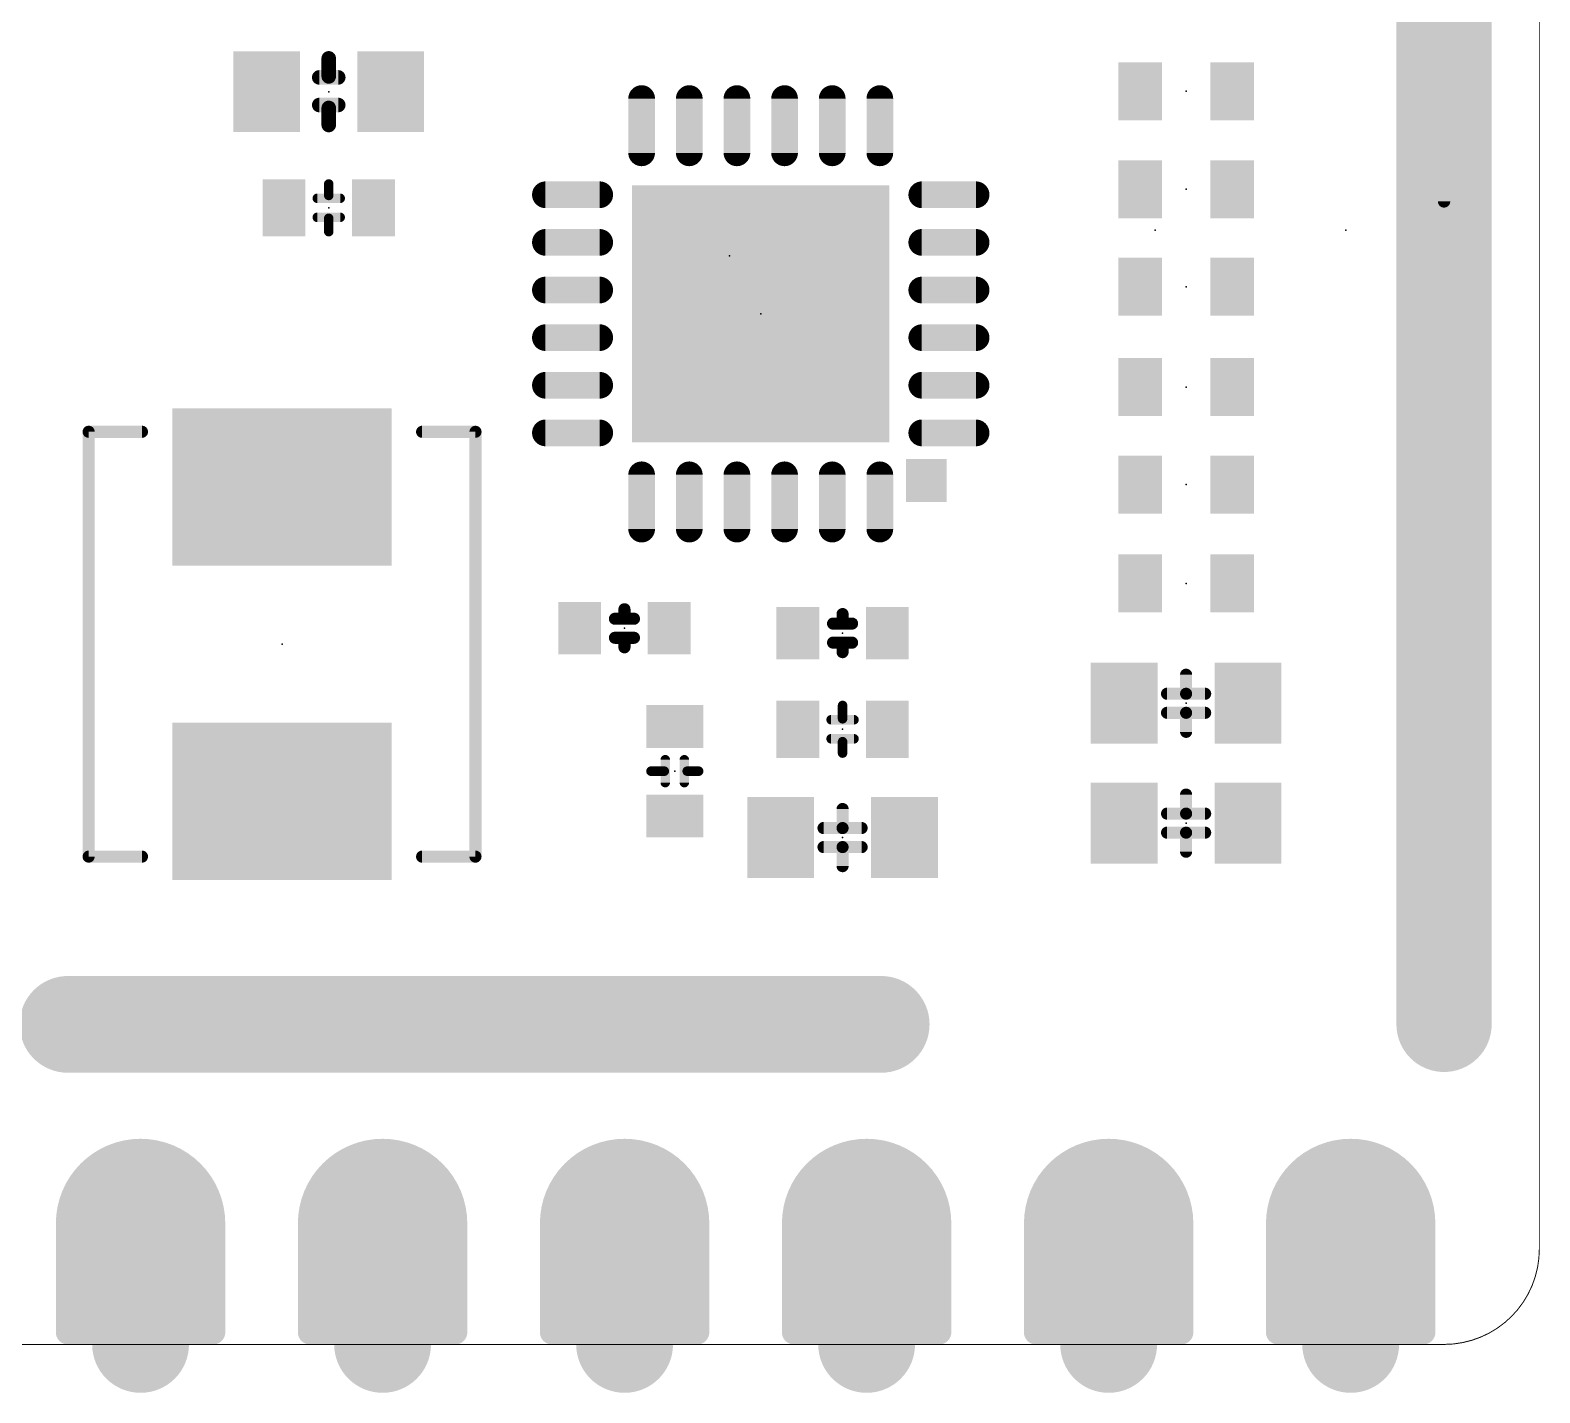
# Model space of a CAD drawing. Extents: x -7.5 to 35, y -0.5 to 35.
# Drawn here: x 19.16 to 35.01, y -0.51 to 13.8 of the extents above; entities that cross this region are included whole.
import ezdxf

# ---------------------------------------------------------------- set-up
doc = ezdxf.new("R2010")
doc.units = 0
for name, color, linetype in [('1', 22, 'CONTINUOUS'), ('17', 110, 'CONTINUOUS'), ('20', 31, 'CONTINUOUS'), ('21', 253, 'CONTINUOUS'), ('23', 53, 'CONTINUOUS'), ('24', 53, 'CONTINUOUS'), ('31', 253, 'CONTINUOUS')]:
    doc.layers.add(name, color=color, linetype=linetype)

# ---------------------------------------------------------------- blocks, each defined once
blk = doc.blocks.new('RECT')
blk.add_solid([(-0.5, -0.5), (0.5, -0.5), (-0.5, 0.5), (0.5, 0.5)])
blk = doc.blocks.new('ROUNDP')
at = {"const_width": 0.5}
blk.add_lwpolyline([(0, -0.25, 1), (0, 0.25, 1), (0, -0.25)], format="xyb", dxfattribs=at)
blk = doc.blocks.new('RECT136000X44800R100')
at = {"const_width": 0.14}
blk.add_lwpolyline([(0.355, 0), (0.355, 0, 0.4142), (0.285, 0.07), (-0.285, 0.07, 0.4142), (-0.355, 0), (-0.355, 0, 0.4142), (-0.285, -0.07), (0.285, -0.07, 0.4142)], format="xyb", close=True, dxfattribs=at)
blk.add_solid([(-0.3104, -0.0254), (0.3104, -0.0254), (-0.3104, 0.0254), (0.3104, 0.0254)])

msp = doc.modelspace()

# ---------------------------------------------------------------- linework, layer by layer
at = {"layer": '1', "const_width": 0.254}
for points in [[(20.0284, 1.974), (19.8967, 1.9036)], [(20.1713, 2.0174), (20.0284, 1.974)], [(20.32, 2.032), (20.1713, 2.0174)], [(20.4687, 2.0174), (20.32, 2.032)], [(20.6116, 1.974), (20.4687, 2.0174)], [(20.7433, 1.9036), (20.6116, 1.974)], [(22.5684, 1.974), (22.4367, 1.9036)], [(22.7113, 2.0174), (22.5684, 1.974)], [(22.86, 2.032), (22.7113, 2.0174)], [(23.0087, 2.0174), (22.86, 2.032)], [(23.1516, 1.974), (23.0087, 2.0174)], [(23.2833, 1.9036), (23.1516, 1.974)], [(25.1084, 1.974), (24.9767, 1.9036)], [(25.2513, 2.0174), (25.1084, 1.974)], [(25.4, 2.032), (25.2513, 2.0174)], [(25.5487, 2.0174), (25.4, 2.032)], [(25.6916, 1.974), (25.5487, 2.0174)], [(25.8233, 1.9036), (25.6916, 1.974)], [(27.6484, 1.974), (27.5167, 1.9036)], [(27.7913, 2.0174), (27.6484, 1.974)], [(27.94, 2.032), (27.7913, 2.0174)], [(28.0887, 2.0174), (27.94, 2.032)], [(28.2316, 1.974), (28.0887, 2.0174)], [(28.3633, 1.9036), (28.2316, 1.974)], [(30.1884, 1.974), (30.0567, 1.9036)], [(30.3313, 2.0174), (30.1884, 1.974)], [(30.48, 2.032), (30.3313, 2.0174)], [(30.6287, 2.0174), (30.48, 2.032)], [(30.7716, 1.974), (30.6287, 2.0174)], [(30.9033, 1.9036), (30.7716, 1.974)], [(32.7284, 1.974), (32.5967, 1.9036)], [(32.8713, 2.0174), (32.7284, 1.974)], [(33.02, 2.032), (32.8713, 2.0174)], [(33.1687, 2.0174), (33.02, 2.032)], [(33.3116, 1.974), (33.1687, 2.0174)], [(33.4433, 1.9036), (33.3116, 1.974)], [(19.7812, 1.8088), (19.6864, 1.6933)], [(19.7559, 1.778), (20.8841, 1.778)], [(19.8967, 1.9036), (19.7812, 1.8088)], [(20.8588, 1.8088), (20.7433, 1.9036)], [(20.9536, 1.6933), (20.8588, 1.8088)], [(22.3212, 1.8088), (22.2264, 1.6933)], [(22.2959, 1.778), (23.4241, 1.778)], [(22.4367, 1.9036), (22.3212, 1.8088)], [(23.3988, 1.8088), (23.2833, 1.9036)], [(23.4936, 1.6933), (23.3988, 1.8088)], [(24.8612, 1.8088), (24.7664, 1.6933)], [(24.8359, 1.778), (25.9641, 1.778)], [(24.9767, 1.9036), (24.8612, 1.8088)], [(25.9388, 1.8088), (25.8233, 1.9036)], [(26.0336, 1.6933), (25.9388, 1.8088)], [(27.4012, 1.8088), (27.3064, 1.6933)], [(27.3759, 1.778), (28.5041, 1.778)], [(27.5167, 1.9036), (27.4012, 1.8088)], [(28.4788, 1.8088), (28.3633, 1.9036)], [(28.5736, 1.6933), (28.4788, 1.8088)], [(29.9412, 1.8088), (29.8464, 1.6933)], [(29.9159, 1.778), (31.0441, 1.778)], [(30.0567, 1.9036), (29.9412, 1.8088)], [(31.0188, 1.8088), (30.9033, 1.9036)], [(31.1136, 1.6933), (31.0188, 1.8088)], [(32.4812, 1.8088), (32.3864, 1.6933)], [(32.4559, 1.778), (33.5841, 1.778)], [(32.5967, 1.9036), (32.4812, 1.8088)], [(33.5588, 1.8088), (33.4433, 1.9036)], [(33.6536, 1.6933), (33.5588, 1.8088)], [(19.6864, 1.6933), (19.616, 1.5616)], [(21.024, 1.5616), (20.9536, 1.6933)], [(22.2264, 1.6933), (22.156, 1.5616)], [(23.564, 1.5616), (23.4936, 1.6933)], [(24.7664, 1.6933), (24.696, 1.5616)], [(26.104, 1.5616), (26.0336, 1.6933)], [(27.3064, 1.6933), (27.236, 1.5616)], [(28.644, 1.5616), (28.5736, 1.6933)], [(29.8464, 1.6933), (29.776, 1.5616)], [(31.184, 1.5616), (31.1136, 1.6933)], [(32.3864, 1.6933), (32.316, 1.5616)], [(33.724, 1.5616), (33.6536, 1.6933)], [(19.616, 1.5616), (19.5726, 1.4187)], [(19.6046, 1.524), (21.0354, 1.524)], [(21.0674, 1.4187), (21.024, 1.5616)], [(22.156, 1.5616), (22.1126, 1.4187)], [(22.1446, 1.524), (23.5754, 1.524)], [(23.6074, 1.4187), (23.564, 1.5616)], [(24.696, 1.5616), (24.6526, 1.4187)], [(24.6846, 1.524), (26.1154, 1.524)], [(26.1474, 1.4187), (26.104, 1.5616)], [(27.236, 1.5616), (27.1926, 1.4187)], [(27.2246, 1.524), (28.6554, 1.524)], [(28.6874, 1.4187), (28.644, 1.5616)], [(29.776, 1.5616), (29.7326, 1.4187)], [(29.7646, 1.524), (31.1954, 1.524)], [(31.2274, 1.4187), (31.184, 1.5616)], [(32.316, 1.5616), (32.2726, 1.4187)], [(32.3046, 1.524), (33.7354, 1.524)], [(33.7674, 1.4187), (33.724, 1.5616)], [(19.5726, 1.4187), (19.558, 1.27)], [(21.082, 1.27), (21.0674, 1.4187)], [(22.1126, 1.4187), (22.098, 1.27)], [(23.622, 1.27), (23.6074, 1.4187)], [(24.6526, 1.4187), (24.638, 1.27)], [(26.162, 1.27), (26.1474, 1.4187)], [(27.1926, 1.4187), (27.178, 1.27)], [(28.702, 1.27), (28.6874, 1.4187)], [(29.7326, 1.4187), (29.718, 1.27)], [(31.242, 1.27), (31.2274, 1.4187)], [(32.2726, 1.4187), (32.258, 1.27)], [(33.782, 1.27), (33.7674, 1.4187)], [(19.558, 1.27), (19.558, 0.127)], [(19.558, 1.27), (21.082, 1.27)], [(21.082, 0.127), (21.082, 1.27)], [(22.098, 1.27), (22.098, 0.127)], [(22.098, 1.27), (23.622, 1.27)], [(23.622, 0.127), (23.622, 1.27)], [(24.638, 1.27), (24.638, 0.127)], [(24.638, 1.27), (26.162, 1.27)], [(26.162, 0.127), (26.162, 1.27)], [(27.178, 1.27), (27.178, 0.127)], [(27.178, 1.27), (28.702, 1.27)], [(28.702, 0.127), (28.702, 1.27)], [(29.718, 1.27), (29.718, 0.127)], [(29.718, 1.27), (31.242, 1.27)], [(31.242, 0.127), (31.242, 1.27)], [(32.258, 1.27), (32.258, 0.127)], [(32.258, 1.27), (33.782, 1.27)], [(33.782, 0.127), (33.782, 1.27)], [(19.558, 1.016), (21.082, 1.016)], [(22.098, 1.016), (23.622, 1.016)], [(24.638, 1.016), (26.162, 1.016)], [(27.178, 1.016), (28.702, 1.016)], [(29.718, 1.016), (31.242, 1.016)], [(32.258, 1.016), (33.782, 1.016)], [(19.558, 0.762), (21.082, 0.762)], [(22.098, 0.762), (23.622, 0.762)], [(24.638, 0.762), (26.162, 0.762)], [(27.178, 0.762), (28.702, 0.762)], [(29.718, 0.762), (31.242, 0.762)], [(32.258, 0.762), (33.782, 0.762)], [(19.558, 0.508), (21.082, 0.508)], [(22.098, 0.508), (23.622, 0.508)], [(24.638, 0.508), (26.162, 0.508)], [(27.178, 0.508), (28.702, 0.508)], [(29.718, 0.508), (31.242, 0.508)], [(32.258, 0.508), (33.782, 0.508)], [(19.558, 0.254), (21.082, 0.254)], [(22.098, 0.254), (23.622, 0.254)], [(24.638, 0.254), (26.162, 0.254)], [(27.178, 0.254), (28.702, 0.254)], [(29.718, 0.254), (31.242, 0.254)], [(32.258, 0.254), (33.782, 0.254)], [(19.558, 0.127), (21.082, 0.127)], [(22.098, 0.127), (23.622, 0.127)], [(24.638, 0.127), (26.162, 0.127)], [(27.178, 0.127), (28.702, 0.127)], [(29.718, 0.127), (31.242, 0.127)], [(32.258, 0.127), (33.782, 0.127)]]:
    msp.add_lwpolyline(points, dxfattribs=at)
at = {"layer": '1', "const_width": 0.127}
for points in [[(20.01, 2.0348, 1), (20.0468, 1.9132)], [(20.0583, 1.918, 1), (19.9985, 2.03)], [(20.1651, 2.0806, 1), (20.1776, 1.9542)], [(20.1898, 1.9566, 1), (20.1529, 2.0781)], [(20.3262, 2.0952, 1), (20.3138, 1.9688)], [(20.3262, 1.9688, 1), (20.3138, 2.0952)], [(20.4871, 2.0781, 1), (20.4502, 1.9566)], [(20.4624, 1.9542, 1), (20.4749, 2.0806)], [(20.6415, 2.03, 1), (20.5817, 1.918)], [(20.5932, 1.9132, 1), (20.63, 2.0348)], [(22.55, 2.0348, 1), (22.5868, 1.9132)], [(22.5983, 1.918, 1), (22.5385, 2.03)], [(22.7051, 2.0806, 1), (22.7176, 1.9542)], [(22.7298, 1.9566, 1), (22.6929, 2.0781)], [(22.8662, 2.0952, 1), (22.8538, 1.9688)], [(22.8662, 1.9688, 1), (22.8538, 2.0952)], [(23.0271, 2.0781, 1), (22.9902, 1.9566)], [(23.0024, 1.9542, 1), (23.0149, 2.0806)], [(23.1815, 2.03, 1), (23.1217, 1.918)], [(23.1332, 1.9132, 1), (23.17, 2.0348)], [(25.09, 2.0348, 1), (25.1268, 1.9132)], [(25.1383, 1.918, 1), (25.0785, 2.03)], [(25.2451, 2.0806, 1), (25.2576, 1.9542)], [(25.2698, 1.9566, 1), (25.2329, 2.0781)], [(25.4062, 2.0952, 1), (25.3938, 1.9688)], [(25.4062, 1.9688, 1), (25.3938, 2.0952)], [(25.5671, 2.0781, 1), (25.5302, 1.9566)], [(25.5424, 1.9542, 1), (25.5549, 2.0806)], [(25.7215, 2.03, 1), (25.6617, 1.918)], [(25.6732, 1.9132, 1), (25.71, 2.0348)], [(27.63, 2.0348, 1), (27.6668, 1.9132)], [(27.6783, 1.918, 1), (27.6185, 2.03)], [(27.7851, 2.0806, 1), (27.7976, 1.9542)], [(27.8098, 1.9566, 1), (27.7729, 2.0781)], [(27.9462, 2.0952, 1), (27.9338, 1.9688)], [(27.9462, 1.9688, 1), (27.9338, 2.0952)], [(28.1071, 2.0781, 1), (28.0702, 1.9566)], [(28.0824, 1.9542, 1), (28.0949, 2.0806)], [(28.2615, 2.03, 1), (28.2017, 1.918)], [(28.2132, 1.9132, 1), (28.25, 2.0348)], [(30.17, 2.0348, 1), (30.2068, 1.9132)], [(30.2183, 1.918, 1), (30.1585, 2.03)], [(30.3251, 2.0806, 1), (30.3376, 1.9542)], [(30.3498, 1.9566, 1), (30.3129, 2.0781)], [(30.4862, 2.0952, 1), (30.4738, 1.9688)], [(30.4862, 1.9688, 1), (30.4738, 2.0952)], [(30.6471, 2.0781, 1), (30.6102, 1.9566)], [(30.6224, 1.9542, 1), (30.6349, 2.0806)], [(30.8015, 2.03, 1), (30.7417, 1.918)], [(30.7532, 1.9132, 1), (30.79, 2.0348)], [(32.71, 2.0348, 1), (32.7468, 1.9132)], [(32.7583, 1.918, 1), (32.6985, 2.03)], [(32.8651, 2.0806, 1), (32.8776, 1.9542)], [(32.8898, 1.9566, 1), (32.8529, 2.0781)], [(33.0262, 2.0952, 1), (33.0138, 1.9688)], [(33.0262, 1.9688, 1), (33.0138, 2.0952)], [(33.1871, 2.0781, 1), (33.1502, 1.9566)], [(33.1624, 1.9542, 1), (33.1749, 2.0806)], [(33.3415, 2.03, 1), (33.2817, 1.918)], [(33.2932, 1.9132, 1), (33.33, 2.0348)], [(19.7559, 1.8415, 1), (19.7559, 1.7145)], [(19.7409, 1.8579, 1), (19.8215, 1.7597)], [(19.8303, 1.7685, 1), (19.7321, 1.8491)], [(19.8667, 1.9596, 1), (19.9266, 1.8476)], [(19.9369, 1.8545, 1), (19.8564, 1.9527)], [(20.7836, 1.9527, 1), (20.7031, 1.8545)], [(20.7134, 1.8476, 1), (20.7733, 1.9596)], [(20.9079, 1.8491, 1), (20.8097, 1.7685)], [(20.8185, 1.7597, 1), (20.8991, 1.8579)], [(20.8841, 1.7145, 1), (20.8841, 1.8415)], [(22.2959, 1.8415, 1), (22.2959, 1.7145)], [(22.2809, 1.8579, 1), (22.3615, 1.7597)], [(22.3703, 1.7685, 1), (22.2721, 1.8491)], [(22.4067, 1.9596, 1), (22.4666, 1.8476)], [(22.4769, 1.8545, 1), (22.3964, 1.9527)], [(23.3236, 1.9527, 1), (23.2431, 1.8545)], [(23.2534, 1.8476, 1), (23.3133, 1.9596)], [(23.4479, 1.8491, 1), (23.3497, 1.7685)], [(23.3585, 1.7597, 1), (23.4391, 1.8579)], [(23.4241, 1.7145, 1), (23.4241, 1.8415)], [(24.8359, 1.8415, 1), (24.8359, 1.7145)], [(24.8209, 1.8579, 1), (24.9015, 1.7597)], [(24.9103, 1.7685, 1), (24.8121, 1.8491)], [(24.9467, 1.9596, 1), (25.0066, 1.8476)], [(25.0169, 1.8545, 1), (24.9364, 1.9527)], [(25.8636, 1.9527, 1), (25.7831, 1.8545)], [(25.7934, 1.8476, 1), (25.8533, 1.9596)], [(25.9879, 1.8491, 1), (25.8897, 1.7685)], [(25.8985, 1.7597, 1), (25.9791, 1.8579)], [(25.9641, 1.7145, 1), (25.9641, 1.8415)], [(27.3759, 1.8415, 1), (27.3759, 1.7145)], [(27.3609, 1.8579, 1), (27.4415, 1.7597)], [(27.4503, 1.7685, 1), (27.3521, 1.8491)], [(27.4867, 1.9596, 1), (27.5466, 1.8476)], [(27.5569, 1.8545, 1), (27.4764, 1.9527)], [(28.4036, 1.9527, 1), (28.3231, 1.8545)], [(28.3334, 1.8476, 1), (28.3933, 1.9596)], [(28.5279, 1.8491, 1), (28.4297, 1.7685)], [(28.4385, 1.7597, 1), (28.5191, 1.8579)], [(28.5041, 1.7145, 1), (28.5041, 1.8415)], [(29.9159, 1.8415, 1), (29.9159, 1.7145)], [(29.9009, 1.8579, 1), (29.9815, 1.7597)], [(29.9903, 1.7685, 1), (29.8921, 1.8491)], [(30.0267, 1.9596, 1), (30.0866, 1.8476)], [(30.0969, 1.8545, 1), (30.0164, 1.9527)], [(30.9436, 1.9527, 1), (30.8631, 1.8545)], [(30.8734, 1.8476, 1), (30.9333, 1.9596)], [(31.0679, 1.8491, 1), (30.9697, 1.7685)], [(30.9785, 1.7597, 1), (31.0591, 1.8579)], [(31.0441, 1.7145, 1), (31.0441, 1.8415)], [(32.4559, 1.8415, 1), (32.4559, 1.7145)], [(32.4409, 1.8579, 1), (32.5215, 1.7597)], [(32.5303, 1.7685, 1), (32.4321, 1.8491)], [(32.5667, 1.9596, 1), (32.6266, 1.8476)], [(32.6369, 1.8545, 1), (32.5564, 1.9527)], [(33.4836, 1.9527, 1), (33.4031, 1.8545)], [(33.4134, 1.8476, 1), (33.4733, 1.9596)], [(33.6079, 1.8491, 1), (33.5097, 1.7685)], [(33.5185, 1.7597, 1), (33.5991, 1.8579)], [(33.5841, 1.7145, 1), (33.5841, 1.8415)], [(19.6373, 1.7336, 1), (19.7355, 1.6531)], [(19.7424, 1.6634, 1), (19.6304, 1.7233)], [(21.0096, 1.7233, 1), (20.8976, 1.6634)], [(20.9045, 1.6531, 1), (21.0027, 1.7336)], [(22.1773, 1.7336, 1), (22.2755, 1.6531)], [(22.2824, 1.6634, 1), (22.1704, 1.7233)], [(23.5496, 1.7233, 1), (23.4376, 1.6634)], [(23.4445, 1.6531, 1), (23.5427, 1.7336)], [(24.7173, 1.7336, 1), (24.8155, 1.6531)], [(24.8224, 1.6634, 1), (24.7104, 1.7233)], [(26.0896, 1.7233, 1), (25.9776, 1.6634)], [(25.9845, 1.6531, 1), (26.0827, 1.7336)], [(27.2573, 1.7336, 1), (27.3555, 1.6531)], [(27.3624, 1.6634, 1), (27.2504, 1.7233)], [(28.6296, 1.7233, 1), (28.5176, 1.6634)], [(28.5245, 1.6531, 1), (28.6227, 1.7336)], [(29.7973, 1.7336, 1), (29.8955, 1.6531)], [(29.9024, 1.6634, 1), (29.7904, 1.7233)], [(31.1696, 1.7233, 1), (31.0576, 1.6634)], [(31.0645, 1.6531, 1), (31.1627, 1.7336)], [(32.3373, 1.7336, 1), (32.4355, 1.6531)], [(32.4424, 1.6634, 1), (32.3304, 1.7233)], [(33.7096, 1.7233, 1), (33.5976, 1.6634)], [(33.6045, 1.6531, 1), (33.7027, 1.7336)], [(19.6046, 1.5875, 1), (19.6046, 1.4605)], [(19.56, 1.5915, 1), (19.672, 1.5317)], [(19.6768, 1.5432, 1), (19.5552, 1.58)], [(21.0848, 1.58, 1), (20.9632, 1.5432)], [(20.968, 1.5317, 1), (21.08, 1.5915)], [(21.0354, 1.4605, 1), (21.0354, 1.5875)], [(22.1446, 1.5875, 1), (22.1446, 1.4605)], [(22.1, 1.5915, 1), (22.212, 1.5317)], [(22.2168, 1.5432, 1), (22.0952, 1.58)], [(23.6248, 1.58, 1), (23.5032, 1.5432)], [(23.508, 1.5317, 1), (23.62, 1.5915)], [(23.5754, 1.4605, 1), (23.5754, 1.5875)], [(24.6846, 1.5875, 1), (24.6846, 1.4605)], [(24.64, 1.5915, 1), (24.752, 1.5317)], [(24.7568, 1.5432, 1), (24.6352, 1.58)], [(26.1648, 1.58, 1), (26.0432, 1.5432)], [(26.048, 1.5317, 1), (26.16, 1.5915)], [(26.1154, 1.4605, 1), (26.1154, 1.5875)], [(27.2246, 1.5875, 1), (27.2246, 1.4605)], [(27.18, 1.5915, 1), (27.292, 1.5317)], [(27.2968, 1.5432, 1), (27.1752, 1.58)], [(28.7048, 1.58, 1), (28.5832, 1.5432)], [(28.588, 1.5317, 1), (28.7, 1.5915)], [(28.6554, 1.4605, 1), (28.6554, 1.5875)], [(29.7646, 1.5875, 1), (29.7646, 1.4605)], [(29.72, 1.5915, 1), (29.832, 1.5317)], [(29.8368, 1.5432, 1), (29.7152, 1.58)], [(31.2448, 1.58, 1), (31.1232, 1.5432)], [(31.128, 1.5317, 1), (31.24, 1.5915)], [(31.1954, 1.4605, 1), (31.1954, 1.5875)], [(32.3046, 1.5875, 1), (32.3046, 1.4605)], [(32.26, 1.5915, 1), (32.372, 1.5317)], [(32.3768, 1.5432, 1), (32.2552, 1.58)], [(33.7848, 1.58, 1), (33.6632, 1.5432)], [(33.668, 1.5317, 1), (33.78, 1.5915)], [(33.7354, 1.4605, 1), (33.7354, 1.5875)], [(19.5119, 1.4371, 1), (19.6334, 1.4002)], [(19.6358, 1.4124, 1), (19.5094, 1.4249)], [(21.1306, 1.4249, 1), (21.0042, 1.4124)], [(21.0066, 1.4002, 1), (21.1281, 1.4371)], [(22.0519, 1.4371, 1), (22.1734, 1.4002)], [(22.1758, 1.4124, 1), (22.0494, 1.4249)], [(23.6706, 1.4249, 1), (23.5442, 1.4124)], [(23.5466, 1.4002, 1), (23.6681, 1.4371)], [(24.5919, 1.4371, 1), (24.7134, 1.4002)], [(24.7158, 1.4124, 1), (24.5894, 1.4249)], [(26.2106, 1.4249, 1), (26.0842, 1.4124)], [(26.0866, 1.4002, 1), (26.2081, 1.4371)], [(27.1319, 1.4371, 1), (27.2534, 1.4002)], [(27.2558, 1.4124, 1), (27.1294, 1.4249)], [(28.7506, 1.4249, 1), (28.6242, 1.4124)], [(28.6266, 1.4002, 1), (28.7481, 1.4371)], [(29.6719, 1.4371, 1), (29.7934, 1.4002)], [(29.7958, 1.4124, 1), (29.6694, 1.4249)], [(31.2906, 1.4249, 1), (31.1642, 1.4124)], [(31.1666, 1.4002, 1), (31.2881, 1.4371)], [(32.2119, 1.4371, 1), (32.3334, 1.4002)], [(32.3358, 1.4124, 1), (32.2094, 1.4249)], [(33.8306, 1.4249, 1), (33.7042, 1.4124)], [(33.7066, 1.4002, 1), (33.8281, 1.4371)], [(19.6215, 1.27, 1), (19.4945, 1.27)], [(19.558, 1.3335, 1), (19.558, 1.2065)], [(19.4948, 1.2762, 1), (19.6212, 1.2638)], [(21.1455, 1.27, 1), (21.0185, 1.27)], [(21.0188, 1.2638, 1), (21.1452, 1.2762)], [(21.082, 1.2065, 1), (21.082, 1.3335)], [(22.1615, 1.27, 1), (22.0345, 1.27)], [(22.098, 1.3335, 1), (22.098, 1.2065)], [(22.0348, 1.2762, 1), (22.1612, 1.2638)], [(23.6855, 1.27, 1), (23.5585, 1.27)], [(23.5588, 1.2638, 1), (23.6852, 1.2762)], [(23.622, 1.2065, 1), (23.622, 1.3335)], [(24.7015, 1.27, 1), (24.5745, 1.27)], [(24.638, 1.3335, 1), (24.638, 1.2065)], [(24.5748, 1.2762, 1), (24.7012, 1.2638)], [(26.2255, 1.27, 1), (26.0985, 1.27)], [(26.0988, 1.2638, 1), (26.2252, 1.2762)], [(26.162, 1.2065, 1), (26.162, 1.3335)], [(27.2415, 1.27, 1), (27.1145, 1.27)], [(27.178, 1.3335, 1), (27.178, 1.2065)], [(27.1148, 1.2762, 1), (27.2412, 1.2638)], [(28.7655, 1.27, 1), (28.6385, 1.27)], [(28.6388, 1.2638, 1), (28.7652, 1.2762)], [(28.702, 1.2065, 1), (28.702, 1.3335)], [(29.7815, 1.27, 1), (29.6545, 1.27)], [(29.718, 1.3335, 1), (29.718, 1.2065)], [(29.6548, 1.2762, 1), (29.7812, 1.2638)], [(31.3055, 1.27, 1), (31.1785, 1.27)], [(31.1788, 1.2638, 1), (31.3052, 1.2762)], [(31.242, 1.2065, 1), (31.242, 1.3335)], [(32.3215, 1.27, 1), (32.1945, 1.27)], [(32.258, 1.3335, 1), (32.258, 1.2065)], [(32.1948, 1.2762, 1), (32.3212, 1.2638)], [(33.8455, 1.27, 1), (33.7185, 1.27)], [(33.7188, 1.2638, 1), (33.8452, 1.2762)], [(33.782, 1.2065, 1), (33.782, 1.3335)], [(19.558, 1.0795, 1), (19.558, 0.9525)], [(21.082, 0.9525, 1), (21.082, 1.0795)], [(22.098, 1.0795, 1), (22.098, 0.9525)], [(23.622, 0.9525, 1), (23.622, 1.0795)], [(24.638, 1.0795, 1), (24.638, 0.9525)], [(26.162, 0.9525, 1), (26.162, 1.0795)], [(27.178, 1.0795, 1), (27.178, 0.9525)], [(28.702, 0.9525, 1), (28.702, 1.0795)], [(29.718, 1.0795, 1), (29.718, 0.9525)], [(31.242, 0.9525, 1), (31.242, 1.0795)], [(32.258, 1.0795, 1), (32.258, 0.9525)], [(33.782, 0.9525, 1), (33.782, 1.0795)], [(19.558, 0.8255, 1), (19.558, 0.6985)], [(21.082, 0.6985, 1), (21.082, 0.8255)], [(22.098, 0.8255, 1), (22.098, 0.6985)], [(23.622, 0.6985, 1), (23.622, 0.8255)], [(24.638, 0.8255, 1), (24.638, 0.6985)], [(26.162, 0.6985, 1), (26.162, 0.8255)], [(27.178, 0.8255, 1), (27.178, 0.6985)], [(28.702, 0.6985, 1), (28.702, 0.8255)], [(29.718, 0.8255, 1), (29.718, 0.6985)], [(31.242, 0.6985, 1), (31.242, 0.8255)], [(32.258, 0.8255, 1), (32.258, 0.6985)], [(33.782, 0.6985, 1), (33.782, 0.8255)], [(19.558, 0.5715, 1), (19.558, 0.4445)], [(21.082, 0.4445, 1), (21.082, 0.5715)], [(22.098, 0.5715, 1), (22.098, 0.4445)], [(23.622, 0.4445, 1), (23.622, 0.5715)], [(24.638, 0.5715, 1), (24.638, 0.4445)], [(26.162, 0.4445, 1), (26.162, 0.5715)], [(27.178, 0.5715, 1), (27.178, 0.4445)], [(28.702, 0.4445, 1), (28.702, 0.5715)], [(29.718, 0.5715, 1), (29.718, 0.4445)], [(31.242, 0.4445, 1), (31.242, 0.5715)], [(32.258, 0.5715, 1), (32.258, 0.4445)], [(33.782, 0.4445, 1), (33.782, 0.5715)], [(19.558, 0.3175, 1), (19.558, 0.1905)], [(21.082, 0.1905, 1), (21.082, 0.3175)], [(22.098, 0.3175, 1), (22.098, 0.1905)], [(23.622, 0.1905, 1), (23.622, 0.3175)], [(24.638, 0.3175, 1), (24.638, 0.1905)], [(26.162, 0.1905, 1), (26.162, 0.3175)], [(27.178, 0.3175, 1), (27.178, 0.1905)], [(28.702, 0.1905, 1), (28.702, 0.3175)], [(29.718, 0.3175, 1), (29.718, 0.1905)], [(31.242, 0.1905, 1), (31.242, 0.3175)], [(32.258, 0.3175, 1), (32.258, 0.1905)], [(33.782, 0.1905, 1), (33.782, 0.3175)], [(19.558, 0.1905, 1), (19.558, 0.0635)], [(19.4945, 0.127, 1), (19.6215, 0.127)], [(21.0185, 0.127, 1), (21.1455, 0.127)], [(21.082, 0.0635, 1), (21.082, 0.1905)], [(22.098, 0.1905, 1), (22.098, 0.0635)], [(22.0345, 0.127, 1), (22.1615, 0.127)], [(23.5585, 0.127, 1), (23.6855, 0.127)], [(23.622, 0.0635, 1), (23.622, 0.1905)], [(24.638, 0.1905, 1), (24.638, 0.0635)], [(24.5745, 0.127, 1), (24.7015, 0.127)], [(26.0985, 0.127, 1), (26.2255, 0.127)], [(26.162, 0.0635, 1), (26.162, 0.1905)], [(27.178, 0.1905, 1), (27.178, 0.0635)], [(27.1145, 0.127, 1), (27.2415, 0.127)], [(28.6385, 0.127, 1), (28.7655, 0.127)], [(28.702, 0.0635, 1), (28.702, 0.1905)], [(29.718, 0.1905, 1), (29.718, 0.0635)], [(29.6545, 0.127, 1), (29.7815, 0.127)], [(31.1785, 0.127, 1), (31.3055, 0.127)], [(31.242, 0.0635, 1), (31.242, 0.1905)], [(32.258, 0.1905, 1), (32.258, 0.0635)], [(32.1945, 0.127, 1), (32.3215, 0.127)], [(33.7185, 0.127, 1), (33.8455, 0.127)], [(33.782, 0.0635, 1), (33.782, 0.1905)]]:
    msp.add_lwpolyline(points, format="xyb", dxfattribs=at)
at = {"layer": '20', "const_width": 0.01}
for points in [[(35, 21.86), (35, 1)], [(2, 0), (34, 0)]]:
    msp.add_lwpolyline(points, dxfattribs=at)
at = {"layer": '20'}
for points, const_width in [([(34, 0, 0.4142), (35, 1)], 0.01), ([(35.0025, 1, 1), (34.9975, 1)], 0.005), ([(34.9975, 1, 1), (35.0025, 1)], 0.005), ([(34, 0.0025, 1), (34, -0.0025)], 0.005), ([(34, -0.0025, 1), (34, 0.0025)], 0.005)]:
    msp.add_lwpolyline(points, format="xyb", dxfattribs=dict(at, const_width=const_width))
at = {"layer": '21'}
for points, const_width in [([(34, 12), (34, 28.45)], 0.13), ([(22.2948, 13.3119), (22.2948, 13.5019)], 0.1524), ([(22.1948, 13.3019), (22.3948, 13.3019)], 0.1524), ([(22.1948, 13.0119), (22.3948, 13.0119)], 0.1524), ([(22.2948, 12.9819), (22.2948, 12.8019)], 0.1524), ([(22.2948, 12.0627), (22.2948, 12.1827)], 0.1), ([(22.1748, 12.0327), (22.4148, 12.0327)], 0.1), ([(22.1748, 11.8327), (22.4148, 11.8327)], 0.1), ([(22.2948, 11.8227), (22.2948, 11.6827)], 0.1), ([(19.7748, 5.1212), (19.7748, 9.5812)], 0.127), ([(20.3348, 9.5812), (19.7748, 9.5812)], 0.127), ([(23.8348, 9.5812), (23.2748, 9.5812)], 0.127), ([(23.8348, 5.1212), (23.8348, 9.5812)], 0.127), ([(25.3985, 7.6186), (25.3985, 7.7186)], 0.127), ([(25.3985, 7.6186), (25.2985, 7.6186)], 0.127), ([(25.4985, 7.6186), (25.3985, 7.6186)], 0.127), ([(27.6875, 7.5678), (27.5875, 7.5678)], 0.127), ([(27.6875, 7.5678), (27.6875, 7.6678)], 0.127), ([(27.7875, 7.5678), (27.6875, 7.5678)], 0.127), ([(25.3985, 7.4186), (25.2985, 7.4186)], 0.127), ([(25.4985, 7.4186), (25.3985, 7.4186)], 0.127), ([(25.3985, 7.4186), (25.3985, 7.3186)], 0.127), ([(27.6875, 7.3678), (27.5875, 7.3678)], 0.127), ([(27.7875, 7.3678), (27.6875, 7.3678)], 0.127), ([(27.6875, 7.3678), (27.6875, 7.2678)], 0.127), ([(31.2928, 6.831), (31.2928, 7.031)], 0.127), ([(31.0928, 6.831), (31.2928, 6.831)], 0.127), ([(31.2928, 6.831), (31.4928, 6.831)], 0.127), ([(27.6875, 6.5682), (27.6875, 6.7082)], 0.1), ([(31.0928, 6.631), (31.2928, 6.631)], 0.127), ([(31.2928, 6.631), (31.2928, 6.431)], 0.127), ([(31.2928, 6.631), (31.4928, 6.631)], 0.127), ([(27.8075, 6.5582), (27.5675, 6.5582)], 0.1), ([(27.8075, 6.3582), (27.5675, 6.3582)], 0.1), ([(27.6875, 6.3282), (27.6875, 6.2082)], 0.1), ([(25.8268, 6.1383), (25.8268, 5.8983)], 0.1), ([(26.0268, 6.1383), (26.0268, 5.8983)], 0.1), ([(25.8168, 6.0183), (25.6768, 6.0183)], 0.1), ([(26.0568, 6.0183), (26.1768, 6.0183)], 0.1), ([(31.2928, 5.5727), (31.2928, 5.7727)], 0.127), ([(27.6875, 5.4212), (27.6875, 5.6212)], 0.127), ([(31.0928, 5.5727), (31.2928, 5.5727)], 0.127), ([(31.2928, 5.5727), (31.4928, 5.5727)], 0.127), ([(27.4875, 5.4212), (27.6875, 5.4212)], 0.127), ([(27.6875, 5.4212), (27.8875, 5.4212)], 0.127), ([(31.0928, 5.3727), (31.2928, 5.3727)], 0.127), ([(31.2928, 5.3727), (31.2928, 5.1727)], 0.127), ([(31.2928, 5.3727), (31.4928, 5.3727)], 0.127), ([(27.4875, 5.2212), (27.6875, 5.2212)], 0.127), ([(27.6875, 5.2212), (27.6875, 5.0212)], 0.127), ([(27.6875, 5.2212), (27.8875, 5.2212)], 0.127), ([(20.3348, 5.1212), (19.7748, 5.1212)], 0.127), ([(23.8348, 5.1212), (23.2748, 5.1212)], 0.127)]:
    msp.add_lwpolyline(points, dxfattribs=dict(at, const_width=const_width))
for points, const_width in [([(22.3329, 13.5019, 1), (22.2567, 13.5019)], 0.0762), ([(22.1948, 13.34, 1), (22.1948, 13.2638)], 0.0762), ([(22.2567, 13.3119, 1), (22.3329, 13.3119)], 0.0762), ([(22.3948, 13.2638, 1), (22.3948, 13.34)], 0.0762), ([(22.1948, 13.05, 1), (22.1948, 12.9738)], 0.0762), ([(22.3329, 12.9819, 1), (22.2567, 12.9819)], 0.0762), ([(22.3948, 12.9738, 1), (22.3948, 13.05)], 0.0762), ([(22.2567, 12.8019, 1), (22.3329, 12.8019)], 0.0762), ([(22.3198, 12.1827, 1), (22.2698, 12.1827)], 0.05), ([(22.1748, 12.0577, 1), (22.1748, 12.0077)], 0.05), ([(22.2698, 12.0627, 1), (22.3198, 12.0627)], 0.05), ([(22.4148, 12.0077, 1), (22.4148, 12.0577)], 0.05), ([(22.1748, 11.8577, 1), (22.1748, 11.8077)], 0.05), ([(22.4148, 11.8077, 1), (22.4148, 11.8577)], 0.05), ([(33.9675, 12, 1), (34.0325, 12)], 0.065), ([(22.3198, 11.8227, 1), (22.2698, 11.8227)], 0.05), ([(22.2698, 11.6827, 1), (22.3198, 11.6827)], 0.05), ([(19.7748, 9.613, 1), (19.7748, 9.5495)], 0.0635), ([(19.8066, 9.5812, 1), (19.7431, 9.5812)], 0.0635), ([(20.3348, 9.5495, 1), (20.3348, 9.613)], 0.0635), ([(23.2748, 9.613, 1), (23.2748, 9.5495)], 0.0635), ([(23.8666, 9.5812, 1), (23.8031, 9.5812)], 0.0635), ([(23.8348, 9.5495, 1), (23.8348, 9.613)], 0.0635), ([(25.4302, 7.7186, 1), (25.3667, 7.7186)], 0.0635), ([(25.2985, 7.6503, 1), (25.2985, 7.5868)], 0.0635), ([(25.3985, 7.6503, 1), (25.3985, 7.5868)], 0.0635), ([(25.3667, 7.6186, 1), (25.4302, 7.6186)], 0.0635), ([(25.3985, 7.5868, 1), (25.3985, 7.6503)], 0.0635), ([(25.4985, 7.5868, 1), (25.4985, 7.6503)], 0.0635), ([(27.5875, 7.5995, 1), (27.5875, 7.536)], 0.0635), ([(27.6875, 7.5995, 1), (27.6875, 7.536)], 0.0635), ([(27.7193, 7.6678, 1), (27.6558, 7.6678)], 0.0635), ([(27.6875, 7.536, 1), (27.6875, 7.5995)], 0.0635), ([(27.7875, 7.536, 1), (27.7875, 7.5995)], 0.0635), ([(25.2985, 7.4503, 1), (25.2985, 7.3868)], 0.0635), ([(25.3985, 7.4503, 1), (25.3985, 7.3868)], 0.0635), ([(25.4302, 7.4186, 1), (25.3667, 7.4186)], 0.0635), ([(25.3985, 7.3868, 1), (25.3985, 7.4503)], 0.0635), ([(25.4985, 7.3868, 1), (25.4985, 7.4503)], 0.0635), ([(27.6558, 7.5678, 1), (27.7193, 7.5678)], 0.0635), ([(25.3667, 7.3186, 1), (25.4302, 7.3186)], 0.0635), ([(27.5875, 7.3995, 1), (27.5875, 7.336)], 0.0635), ([(27.6875, 7.3995, 1), (27.6875, 7.336)], 0.0635), ([(27.7193, 7.3678, 1), (27.6558, 7.3678)], 0.0635), ([(27.6558, 7.2678, 1), (27.7193, 7.2678)], 0.0635), ([(27.6875, 7.336, 1), (27.6875, 7.3995)], 0.0635), ([(27.7875, 7.336, 1), (27.7875, 7.3995)], 0.0635), ([(31.3245, 7.031, 1), (31.2611, 7.031)], 0.0635), ([(31.0928, 6.8628, 1), (31.0928, 6.7993)], 0.0635), ([(31.2928, 6.8628, 1), (31.2928, 6.7993)], 0.0635), ([(31.2611, 6.831, 1), (31.3245, 6.831)], 0.0635), ([(31.2928, 6.7993, 1), (31.2928, 6.8628)], 0.0635), ([(31.4928, 6.7993, 1), (31.4928, 6.8628)], 0.0635), ([(27.7125, 6.7082, 1), (27.6625, 6.7082)], 0.05), ([(31.0928, 6.6627, 1), (31.0928, 6.5993)], 0.0635), ([(31.3245, 6.631, 1), (31.2611, 6.631)], 0.0635), ([(31.2928, 6.6627, 1), (31.2928, 6.5993)], 0.0635), ([(31.2928, 6.5993, 1), (31.2928, 6.6627)], 0.0635), ([(31.4928, 6.5993, 1), (31.4928, 6.6627)], 0.0635), ([(27.5675, 6.5832, 1), (27.5675, 6.5332)], 0.05), ([(27.6625, 6.5682, 1), (27.7125, 6.5682)], 0.05), ([(27.8075, 6.5332, 1), (27.8075, 6.5832)], 0.05), ([(27.5675, 6.3832, 1), (27.5675, 6.3332)], 0.05), ([(27.7125, 6.3282, 1), (27.6625, 6.3282)], 0.05), ([(27.8075, 6.3332, 1), (27.8075, 6.3832)], 0.05), ([(31.2611, 6.431, 1), (31.3245, 6.431)], 0.0635), ([(25.8518, 6.1383, 1), (25.8018, 6.1383)], 0.05), ([(26.0518, 6.1383, 1), (26.0018, 6.1383)], 0.05), ([(27.6625, 6.2082, 1), (27.7125, 6.2082)], 0.05), ([(25.6768, 6.0433, 1), (25.6768, 5.9933)], 0.05), ([(25.8168, 5.9933, 1), (25.8168, 6.0433)], 0.05), ([(26.0568, 6.0433, 1), (26.0568, 5.9933)], 0.05), ([(26.1768, 5.9933, 1), (26.1768, 6.0433)], 0.05), ([(25.8018, 5.8983, 1), (25.8518, 5.8983)], 0.05), ([(26.0018, 5.8983, 1), (26.0518, 5.8983)], 0.05), ([(31.3245, 5.7727, 1), (31.2611, 5.7727)], 0.0635), ([(27.7193, 5.6212, 1), (27.6558, 5.6212)], 0.0635), ([(31.0928, 5.6045, 1), (31.0928, 5.541)], 0.0635), ([(31.2928, 5.6045, 1), (31.2928, 5.541)], 0.0635), ([(31.2611, 5.5727, 1), (31.3245, 5.5727)], 0.0635), ([(31.2928, 5.541, 1), (31.2928, 5.6045)], 0.0635), ([(31.4928, 5.541, 1), (31.4928, 5.6045)], 0.0635), ([(27.4875, 5.453, 1), (27.4875, 5.3895)], 0.0635), ([(27.6875, 5.453, 1), (27.6875, 5.3895)], 0.0635), ([(27.6558, 5.4212, 1), (27.7193, 5.4212)], 0.0635), ([(27.6875, 5.3895, 1), (27.6875, 5.453)], 0.0635), ([(27.8875, 5.3895, 1), (27.8875, 5.453)], 0.0635), ([(31.0928, 5.4045, 1), (31.0928, 5.341)], 0.0635), ([(31.2928, 5.4045, 1), (31.2928, 5.341)], 0.0635), ([(31.3245, 5.3727, 1), (31.2611, 5.3727)], 0.0635), ([(31.2928, 5.341, 1), (31.2928, 5.4045)], 0.0635), ([(31.4928, 5.341, 1), (31.4928, 5.4045)], 0.0635), ([(27.4875, 5.253, 1), (27.4875, 5.1895)], 0.0635), ([(27.6875, 5.253, 1), (27.6875, 5.1895)], 0.0635), ([(27.7193, 5.2212, 1), (27.6558, 5.2212)], 0.0635), ([(27.6875, 5.1895, 1), (27.6875, 5.253)], 0.0635), ([(27.8875, 5.1895, 1), (27.8875, 5.253)], 0.0635), ([(19.7748, 5.153, 1), (19.7748, 5.0895)], 0.0635), ([(19.7431, 5.1212, 1), (19.8066, 5.1212)], 0.0635), ([(20.3348, 5.0895, 1), (20.3348, 5.153)], 0.0635), ([(23.2748, 5.153, 1), (23.2748, 5.0895)], 0.0635), ([(23.8031, 5.1212, 1), (23.8666, 5.1212)], 0.0635), ([(23.8348, 5.0895, 1), (23.8348, 5.153)], 0.0635), ([(31.2611, 5.1727, 1), (31.3245, 5.1727)], 0.0635), ([(27.6558, 5.0212, 1), (27.7193, 5.0212)], 0.0635)]:
    msp.add_lwpolyline(points, format="xyb", dxfattribs=dict(at, const_width=const_width))
at = {"layer": '23'}
for p in [(22.2948, 13.1519), (31.2928, 13.1562), (31.2928, 12.127), (22.2948, 11.9327), (31.2928, 11.1036), (26.8288, 10.8197), (31.2928, 10.0505), (31.2928, 9.027), (31.2928, 7.9894), (25.3985, 7.5186), (27.6875, 7.4678), (21.8048, 7.3512), (31.2928, 6.731), (27.6875, 6.4582), (25.9268, 6.0183), (31.2928, 5.4727), (27.6875, 5.3212)]:
    msp.add_point(p, dxfattribs=at)
at = {"layer": '24'}
for p in [(30.9687, 11.6977), (32.9687, 11.6977), (26.5, 11.43)]:
    msp.add_point(p, dxfattribs=at)
at = {"layer": '31'}
for points, const_width in [([(34, 19.5), (34, 3.36)], 1), ([(25.5788, 12.5197), (25.5788, 13.0697)], 0.23), ([(26.0788, 12.5197), (26.0788, 13.0697)], 0.23), ([(26.5788, 12.5197), (26.5788, 13.0697)], 0.23), ([(27.0788, 12.5197), (27.0788, 13.0697)], 0.23), ([(27.5788, 12.5197), (27.5788, 13.0697)], 0.23), ([(28.0788, 12.5197), (28.0788, 13.0697)], 0.23), ([(25.1288, 12.0697), (24.5788, 12.0697)], 0.23), ([(28.5288, 12.0697), (29.0788, 12.0697)], 0.23), ([(25.1288, 11.5697), (24.5788, 11.5697)], 0.23), ([(28.5288, 11.5697), (29.0788, 11.5697)], 0.23), ([(25.1288, 11.0697), (24.5788, 11.0697)], 0.23), ([(28.5288, 11.0697), (29.0788, 11.0697)], 0.23), ([(25.1288, 10.5697), (24.5788, 10.5697)], 0.23), ([(28.5288, 10.5697), (29.0788, 10.5697)], 0.23), ([(25.1288, 10.0697), (24.5788, 10.0697)], 0.23), ([(28.5288, 10.0697), (29.0788, 10.0697)], 0.23), ([(25.1288, 9.5697), (24.5788, 9.5697)], 0.23), ([(28.5288, 9.5697), (29.0788, 9.5697)], 0.23), ([(25.5788, 9.1197), (25.5788, 8.5697)], 0.23), ([(26.0788, 9.1197), (26.0788, 8.5697)], 0.23), ([(26.5788, 9.1197), (26.5788, 8.5697)], 0.23), ([(27.0788, 9.1197), (27.0788, 8.5697)], 0.23), ([(27.5788, 9.1197), (27.5788, 8.5697)], 0.23), ([(28.0788, 9.1197), (28.0788, 8.5697)], 0.23), ([(19.558, 3.36), (28.0924, 3.36)], 1.016)]:
    msp.add_lwpolyline(points, dxfattribs=dict(at, const_width=const_width))
for points, const_width in [([(25.6363, 13.0697, 1), (25.5213, 13.0697)], 0.115), ([(26.1363, 13.0697, 1), (26.0213, 13.0697)], 0.115), ([(26.6363, 13.0697, 1), (26.5213, 13.0697)], 0.115), ([(27.1363, 13.0697, 1), (27.0213, 13.0697)], 0.115), ([(27.6363, 13.0697, 1), (27.5213, 13.0697)], 0.115), ([(28.1363, 13.0697, 1), (28.0213, 13.0697)], 0.115), ([(25.5213, 12.5197, 1), (25.6363, 12.5197)], 0.115), ([(26.0213, 12.5197, 1), (26.1363, 12.5197)], 0.115), ([(26.5213, 12.5197, 1), (26.6363, 12.5197)], 0.115), ([(27.0213, 12.5197, 1), (27.1363, 12.5197)], 0.115), ([(27.5213, 12.5197, 1), (27.6363, 12.5197)], 0.115), ([(28.0213, 12.5197, 1), (28.1363, 12.5197)], 0.115), ([(24.5788, 12.1272, 1), (24.5788, 12.0122)], 0.115), ([(25.1288, 12.0122, 1), (25.1288, 12.1272)], 0.115), ([(28.5288, 12.1272, 1), (28.5288, 12.0122)], 0.115), ([(29.0788, 12.0122, 1), (29.0788, 12.1272)], 0.115), ([(24.5788, 11.6272, 1), (24.5788, 11.5122)], 0.115), ([(25.1288, 11.5122, 1), (25.1288, 11.6272)], 0.115), ([(28.5288, 11.6272, 1), (28.5288, 11.5122)], 0.115), ([(29.0788, 11.5122, 1), (29.0788, 11.6272)], 0.115), ([(24.5788, 11.1272, 1), (24.5788, 11.0122)], 0.115), ([(25.1288, 11.0122, 1), (25.1288, 11.1272)], 0.115), ([(28.5288, 11.1272, 1), (28.5288, 11.0122)], 0.115), ([(29.0788, 11.0122, 1), (29.0788, 11.1272)], 0.115), ([(24.5788, 10.6272, 1), (24.5788, 10.5122)], 0.115), ([(25.1288, 10.5122, 1), (25.1288, 10.6272)], 0.115), ([(28.5288, 10.6272, 1), (28.5288, 10.5122)], 0.115), ([(29.0788, 10.5122, 1), (29.0788, 10.6272)], 0.115), ([(24.5788, 10.1272, 1), (24.5788, 10.0122)], 0.115), ([(25.1288, 10.0122, 1), (25.1288, 10.1272)], 0.115), ([(28.5288, 10.1272, 1), (28.5288, 10.0122)], 0.115), ([(29.0788, 10.0122, 1), (29.0788, 10.1272)], 0.115), ([(24.5788, 9.6272, 1), (24.5788, 9.5122)], 0.115), ([(25.1288, 9.5122, 1), (25.1288, 9.6272)], 0.115), ([(28.5288, 9.6272, 1), (28.5288, 9.5122)], 0.115), ([(29.0788, 9.5122, 1), (29.0788, 9.6272)], 0.115), ([(25.6363, 9.1197, 1), (25.5213, 9.1197)], 0.115), ([(26.1363, 9.1197, 1), (26.0213, 9.1197)], 0.115), ([(26.6363, 9.1197, 1), (26.5213, 9.1197)], 0.115), ([(27.1363, 9.1197, 1), (27.0213, 9.1197)], 0.115), ([(27.6363, 9.1197, 1), (27.5213, 9.1197)], 0.115), ([(28.1363, 9.1197, 1), (28.0213, 9.1197)], 0.115), ([(25.5213, 8.5697, 1), (25.6363, 8.5697)], 0.115), ([(26.0213, 8.5697, 1), (26.1363, 8.5697)], 0.115), ([(26.5213, 8.5697, 1), (26.6363, 8.5697)], 0.115), ([(27.0213, 8.5697, 1), (27.1363, 8.5697)], 0.115), ([(27.5213, 8.5697, 1), (27.6363, 8.5697)], 0.115), ([(28.0213, 8.5697, 1), (28.1363, 8.5697)], 0.115), ([(19.558, 3.614, 1), (19.558, 3.106)], 0.508), ([(28.0924, 3.106, 1), (28.0924, 3.614)], 0.508), ([(33.75, 3.36, 1), (34.25, 3.36)], 0.5)]:
    msp.add_lwpolyline(points, format="xyb", dxfattribs=dict(at, const_width=const_width))

# ---------------------------------------------------------------- block references
at = {"layer": '1'}
for p, xscale, yscale in [((21.6448, 13.1519), 0.7, 0.85), ((22.9448, 13.1519), 0.7, 0.85), ((21.8248, 11.9327), 0.45, 0.6), ((22.7648, 11.9327), 0.45, 0.6), ((30.6428, 6.731), 0.7, 0.85), ((31.9428, 6.731), 0.7, 0.85), ((30.6428, 5.4727), 0.7, 0.85), ((31.9428, 5.4727), 0.7, 0.85), ((27.0375, 5.3212), 0.7, 0.85), ((28.3375, 5.3212), 0.7, 0.85)]:
    msp.add_blockref('RECT', p, dxfattribs=dict(at, xscale=xscale, yscale=yscale))
for p, xscale, yscale, rotation in [((30.8102, 13.1562), 0.4572, 0.6096, 180), ((31.7754, 13.1562), 0.4572, 0.6096, 180), ((30.8102, 12.127), 0.4572, 0.6096, 180), ((31.7754, 12.127), 0.4572, 0.6096, 180), ((26.8288, 10.8197), 2.7, 2.7, 180), ((30.8102, 11.1036), 0.4572, 0.6096, 180), ((31.7754, 11.1036), 0.4572, 0.6096, 180), ((30.8102, 10.0505), 0.4572, 0.6096, 180), ((31.7754, 10.0505), 0.4572, 0.6096, 180), ((21.8048, 9.0012), 2.3, 1.65, 180), ((30.8102, 9.027), 0.4572, 0.6096, 180), ((31.7754, 9.027), 0.4572, 0.6096, 180), ((30.8102, 7.9894), 0.4572, 0.6096, 180), ((31.7754, 7.9894), 0.4572, 0.6096, 180), ((24.9285, 7.5186), 0.45, 0.55, 180), ((25.8685, 7.5186), 0.45, 0.55, 180), ((27.2175, 7.4678), 0.45, 0.55, 180), ((28.1575, 7.4678), 0.45, 0.55, 180), ((25.9268, 6.4883), 0.45, 0.6, 270), ((27.2175, 6.4582), 0.45, 0.6, 180), ((28.1575, 6.4582), 0.45, 0.6, 180), ((21.8048, 5.7012), 2.3, 1.65, 180), ((25.9268, 5.5483), 0.45, 0.6, 270)]:
    msp.add_blockref('RECT', p, dxfattribs=dict(at, xscale=xscale, yscale=yscale, rotation=rotation))
for p, rotation in [((25.5788, 12.7947), 270), ((26.0788, 12.7947), 270), ((26.5788, 12.7947), 270), ((27.0788, 12.7947), 270), ((27.5788, 12.7947), 270), ((28.0788, 12.7947), 270), ((28.8038, 12.0697), 180), ((28.8038, 11.5697), 180), ((28.8038, 11.0697), 180), ((28.8038, 10.5697), 180), ((28.8038, 10.0697), 180), ((28.8038, 9.5697), 180), ((25.5788, 8.8447), 90), ((26.0788, 8.8447), 90), ((26.5788, 8.8447), 90), ((27.0788, 8.8447), 90), ((27.5788, 8.8447), 90), ((28.0788, 8.8447), 90)]:
    msp.add_blockref('RECT136000X44800R100', p, dxfattribs=dict(at, rotation=rotation))
for p in [(24.8538, 12.0697), (24.8538, 11.5697), (24.8538, 11.0697), (24.8538, 10.5697), (24.8538, 10.0697), (24.8538, 9.5697)]:
    msp.add_blockref('RECT136000X44800R100', p, dxfattribs=at)
at = {"layer": '17'}
for p, xscale, yscale, rotation in [((25.9288, 11.7197), 0.5032, 0.5032, 180), ((26.8288, 11.7197), 0.5032, 0.5032, 180), ((27.7288, 11.7197), 0.5032, 0.5032, 180), ((25.9288, 10.8197), 0.5032, 0.5032, 180), ((26.8288, 10.8197), 0.5032, 0.5032, 180), ((27.7288, 10.8197), 0.5032, 0.5032, 180), ((25.9288, 9.9197), 0.5032, 0.5032, 180), ((26.8288, 9.9197), 0.5032, 0.5032, 180), ((27.7288, 9.9197), 0.5032, 0.5032, 180), ((20.32, 1.27), 1.778, 1.778, 270), ((22.86, 1.27), 1.778, 1.778, 270), ((25.4, 1.27), 1.778, 1.778, 270), ((27.94, 1.27), 1.778, 1.778, 270), ((30.48, 1.27), 1.778, 1.778, 270), ((33.02, 1.27), 1.778, 1.778, 270), ((20.32, 0), 1.016, 1.016, 270), ((22.86, 0), 1.016, 1.016, 270), ((25.4, 0), 1.016, 1.016, 270), ((27.94, 0), 1.016, 1.016, 270), ((30.48, 0), 1.016, 1.016, 270), ((33.02, 0), 1.016, 1.016, 270)]:
    msp.add_blockref('ROUNDP', p, dxfattribs=dict(at, xscale=xscale, yscale=yscale, rotation=rotation))
at = {"layer": '21', "xscale": 0.425, "yscale": 0.45, "rotation": 180}
msp.add_blockref('RECT', (28.5663, 9.0697), dxfattribs=at)
at = {"layer": '31'}
for p, xscale, yscale in [((21.6448, 13.1519), 0.7, 0.85), ((22.9448, 13.1519), 0.7, 0.85), ((21.8248, 11.9327), 0.45, 0.6), ((22.7648, 11.9327), 0.45, 0.6), ((30.6428, 6.731), 0.7, 0.85), ((31.9428, 6.731), 0.7, 0.85), ((30.6428, 5.4727), 0.7, 0.85), ((31.9428, 5.4727), 0.7, 0.85), ((27.0375, 5.3212), 0.7, 0.85), ((28.3375, 5.3212), 0.7, 0.85)]:
    msp.add_blockref('RECT', p, dxfattribs=dict(at, xscale=xscale, yscale=yscale))
for p, xscale, yscale, rotation in [((30.8102, 13.1562), 0.4572, 0.6096, 180), ((31.7754, 13.1562), 0.4572, 0.6096, 180), ((30.8102, 12.127), 0.4572, 0.6096, 180), ((31.7754, 12.127), 0.4572, 0.6096, 180), ((26.1288, 11.5197), 1.1, 1.1, 180), ((27.5288, 11.5197), 1.1, 1.1, 180), ((30.8102, 11.1036), 0.4572, 0.6096, 180), ((31.7754, 11.1036), 0.4572, 0.6096, 180), ((26.1288, 10.1197), 1.1, 1.1, 180), ((27.5288, 10.1197), 1.1, 1.1, 180), ((30.8102, 10.0505), 0.4572, 0.6096, 180), ((31.7754, 10.0505), 0.4572, 0.6096, 180), ((21.8048, 9.0012), 2.3, 1.65, 180), ((30.8102, 9.027), 0.4572, 0.6096, 180), ((31.7754, 9.027), 0.4572, 0.6096, 180), ((30.8102, 7.9894), 0.4572, 0.6096, 180), ((31.7754, 7.9894), 0.4572, 0.6096, 180), ((24.9285, 7.5186), 0.45, 0.55, 180), ((25.8685, 7.5186), 0.45, 0.55, 180), ((27.2175, 7.4678), 0.45, 0.55, 180), ((28.1575, 7.4678), 0.45, 0.55, 180), ((25.9268, 6.4883), 0.45, 0.6, 270), ((27.2175, 6.4582), 0.45, 0.6, 180), ((28.1575, 6.4582), 0.45, 0.6, 180), ((21.8048, 5.7012), 2.3, 1.65, 180), ((25.9268, 5.5483), 0.45, 0.6, 270)]:
    msp.add_blockref('RECT', p, dxfattribs=dict(at, xscale=xscale, yscale=yscale, rotation=rotation))

doc.saveas('drawing.dxf')
